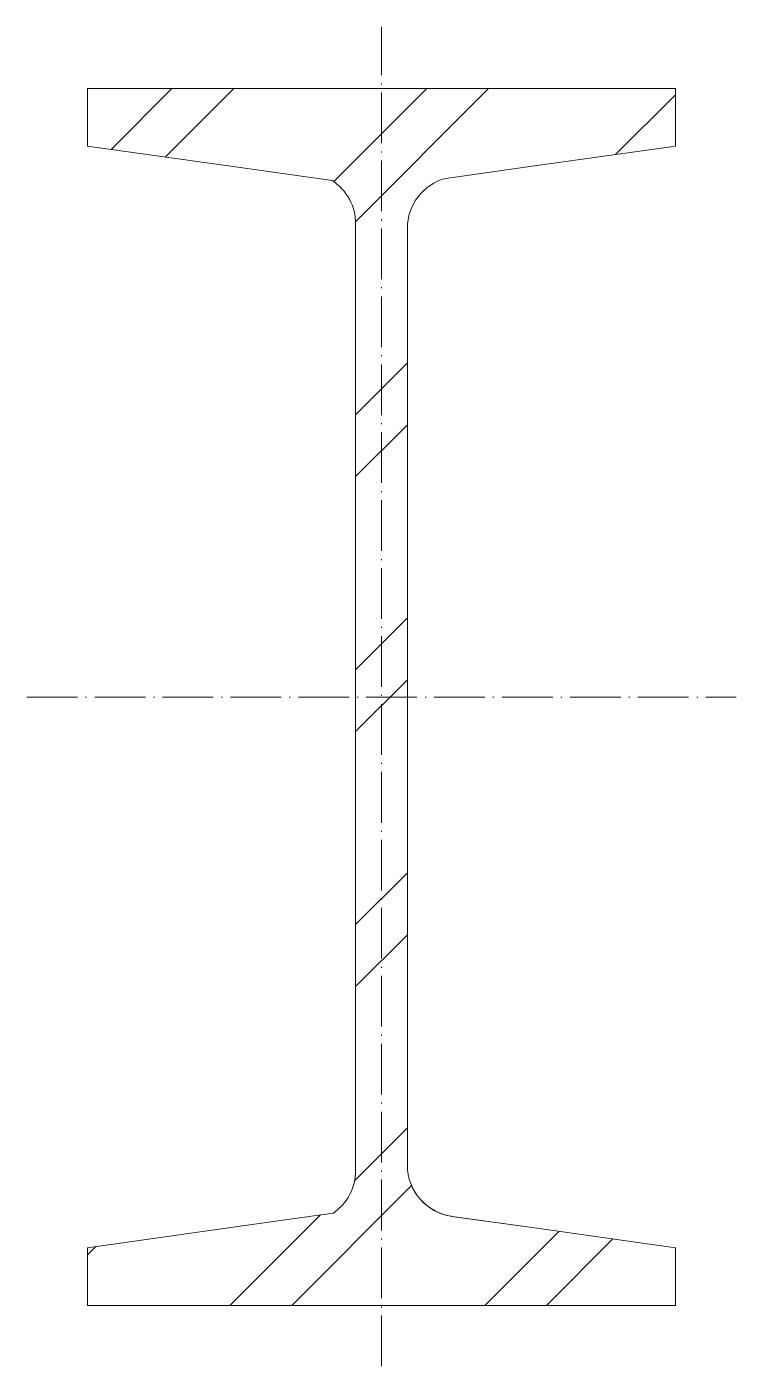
# Model space of a CAD drawing. Header units: metres. Extents: x -35 to 35, y -25 to 107.
import ezdxf

# ---------------------------------------------------------------- set-up
doc = ezdxf.new("R2010")
doc.units = ezdxf.units.M
doc.linetypes.add('MV_hartlijn_staal', pattern=[6.6, 5, -0.8, 0, -0.8])
doc.layers.add('A-DETL-GENF', color=92, linetype='Continuous', lineweight=18)

# ---------------------------------------------------------------- blocks, each defined once
blk = doc.blocks.new('28 Staalprofielen NP-profiel - NP 12-4448333-00_0 Basismaterialen')
at = {"layer": 'A-DETL-GENF', "lineweight": 13}
h = blk.add_hatch(dxfattribs=at)
h.set_pattern_fill('FP_505', color=256, style=0, pattern_type=2)
h.set_pattern_definition([(225, (1994.778, -1887.974), (12.57236, -12.57236), []), (225, (1994.778, -1907.024), (12.57236, -12.57236), [])])
h.paths.add_polyline_path([(29, 100.68), (-29, 100.68), (-29, 94.99), (-4.88, 91.62), (-3.91, 90.8), (-3.17, 89.77), (-2.71, 88.59), (-2.55, 87.33), (-2.55, -6.02), (-2.7, -7.25), (-3.15, -8.41), (-3.86, -9.43), (-4.79, -10.24), (-29, -13.63), (-29, -19.32), (29, -19.32), (29, -13.63), (6.91, -10.54), (5.74, -10.22), (4.68, -9.64), (3.79, -8.83), (3.11, -7.82), (2.69, -6.69), (2.55, -5.49), (2.55, 86.89), (2.67, 88), (3.03, 89.05), (3.61, 90), (4.38, 90.8), (5.31, 91.42), (6.34, 91.82), (29, 94.99)])
at = {"layer": 'A-DETL-GENF', "linetype": 'MV_hartlijn_staal', "lineweight": 13}
for p, q in [((0, -25.32), (0, 106.77)), ((-35, 40.66), (35, 40.66))]:
    blk.add_line(p, q, dxfattribs=at)
at = {"layer": 'A-DETL-GENF'}
for p, q in [((29, 100.68), (-29, 100.68)), ((-29, 100.68), (-29, 94.99)), ((29, 100.68), (-29, 100.68)), ((-29, 100.68), (-29, 94.99)), ((29, 94.99), (29, 100.68)), ((29, 100.68), (29, 94.99)), ((-29, 94.99), (-14.63, 92.98)), ((-29, 94.99), (-14.63, 92.98)), ((14.63, 92.98), (29, 94.99)), ((29, 94.99), (14.63, 92.98)), ((-14.63, 92.98), (-4.88, 91.62)), ((-14.63, 92.98), (-4.88, 91.62)), ((6.34, 91.82), (14.63, 92.98)), ((14.63, 92.98), (6.34, 91.82)), ((-2.55, 87.33), (-2.55, -6.02)), ((-2.55, -6.02), (-2.55, 87.33)), ((2.55, -5.49), (2.55, 86.89)), ((2.55, -5.49), (2.55, 86.89)), ((-4.79, -10.24), (-14.63, -11.62)), ((-14.63, -11.62), (-4.79, -10.24)), ((14.63, -11.62), (6.91, -10.54)), ((14.63, -11.62), (6.98, -10.55)), ((-14.63, -11.62), (-29, -13.63)), ((-29, -13.63), (-14.63, -11.62)), ((29, -13.63), (14.63, -11.62)), ((29, -13.63), (14.63, -11.62)), ((-29, -13.63), (-29, -19.32)), ((-29, -19.32), (-29, -13.63)), ((29, -19.32), (29, -13.63)), ((29, -19.32), (29, -13.63)), ((-29, -19.32), (29, -19.32)), ((29, -19.32), (-29, -19.32))]:
    blk.add_line(p, q, dxfattribs=at)
for centre, start, end in [((-7.65, 87.33), 0, 57.111), ((-7.65, 87.33), 360, 57.111), ((7.65, 86.89), 104.8288, 180), ((7.65, 86.89), 104.8288, 180), ((-7.65, -6.02), 304.0713, 360), ((-7.65, -6.02), 304.0713, 0), ((7.65, -5.49), 180, 261.6614), ((7.65, -5.49), 180, 262.3986)]:
    blk.add_arc(centre, 5.1, start, end, dxfattribs=at)

msp = doc.modelspace()

# ---------------------------------------------------------------- block references
msp.add_blockref('28 Staalprofielen NP-profiel - NP 12-4448333-00_0 Basismaterialen', (0, 0))

doc.saveas('drawing.dxf')
